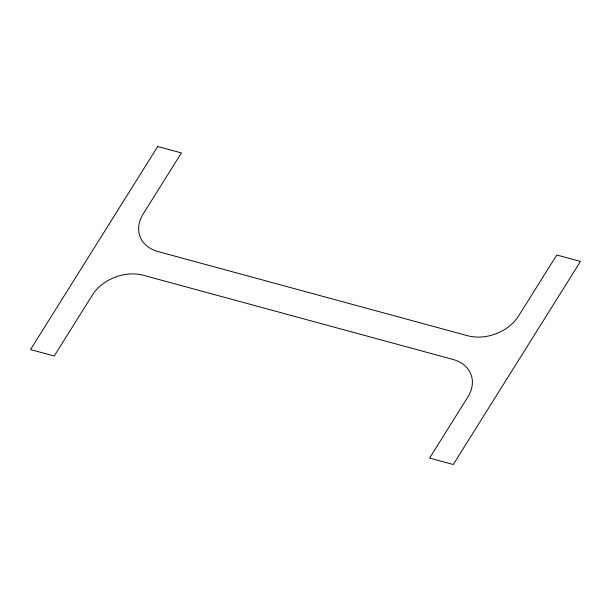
<?xml version="1.0" encoding="UTF-8"?>
<svg xmlns="http://www.w3.org/2000/svg" width="611" height="611" viewBox="0 0 611 611"><rect width="100%" height="100%" fill="white"/><g stroke="black" fill="none" stroke-linecap="round" stroke-linejoin="round"><path stroke-width="0.92" d="M157.73 146.487L30.55 349.568L54.219 356.007L92.429 294.998A38.615 28.648 -20.6 0 1 143.341 275.263L452.835 359.413A38.615 28.648 -20.6 0 1 467.805 397.074L429.602 458.074L453.27 464.513L580.45 261.432L556.781 254.993L518.571 316.002A38.615 28.648 -20.6 0 1 467.659 335.737L158.165 251.587A38.615 28.648 -20.6 0 1 143.195 213.926L181.398 152.926L157.73 146.487"/></g></svg>
